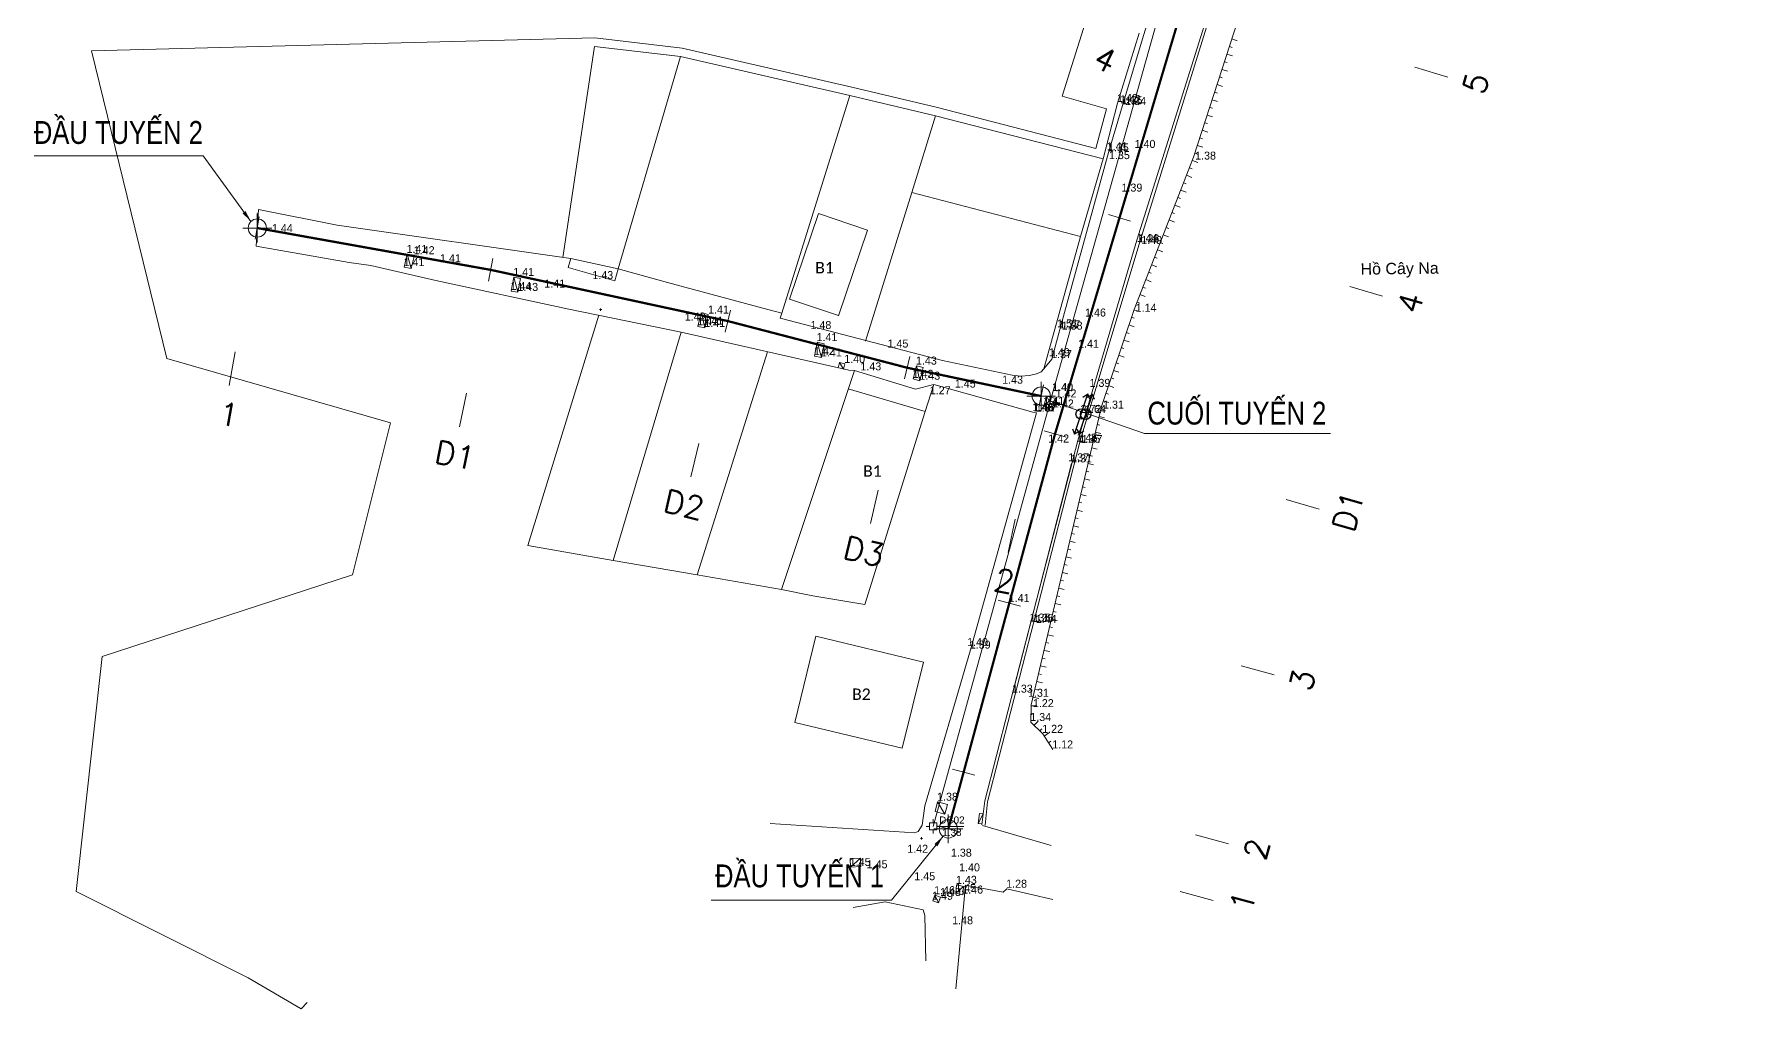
# Model space of a CAD drawing. Header units: metres. Extents: x 596585 to 599449, y 2303977 to 2307363.
# Drawn here: x 598123.9 to 598272.9, y 2304198.1 to 2304283.3 of the extents above; entities that cross this region are included whole.
import ezdxf
from ezdxf.enums import TextEntityAlignment as Align

# ---------------------------------------------------------------- set-up
doc = ezdxf.new("R2010")
doc.units = ezdxf.units.M
doc.header["$MEASUREMENT"] = 0
doc.header["$PDMODE"] = 2
doc.header["$PDSIZE"] = 0.1
doc.linetypes.add('CENTERX2', pattern=[4, 2.5, -0.5, 0.5, -0.5])
doc.linetypes.add('HIDDEN', pattern=[0.375, 0.25, -0.125])
for name, color, linetype in [('Diep_Layer8', 8, 'Continuous'), ('duong', 3, 'Continuous'), ('ga', 5, 'Continuous'), ('GHI CHU', 7, 'Continuous'), ('GHICHU', 7, 'Continuous'), ('KYHIEU', 250, 'Continuous'), ('pntelev', 2, 'Continuous'), ('tram', 6, 'Continuous'), ('TUYEN', 7, 'Continuous')]:
    doc.layers.add(name, color=color, linetype=linetype)
for name, color, linetype, lineweight in [('LC Dim', 8, 'Continuous', 18), ('LC Khac', 4, 'Continuous', 9), ('LC MANH DUT', 35, 'HIDDEN', 5), ('LC Text2', 7, 'Continuous', 25), ('Level 10', 7, 'Continuous', 0), ('Level 46', 7, 'Continuous', 0)]:
    doc.layers.add(name, color=color, linetype=linetype, lineweight=lineweight)
doc.styles.add('ghi chu', font='arial.ttf')
doc.styles.add('Legend', font='calibri.ttf')
doc.styles.add('STYLE1', font='')
doc.styles.add('T2', font='', dxfattribs={"width": 0.8})
doc.styles.add('TENCOC', font='Vnromanc.shx')
doc.styles.get('STYLE1').set_extended_font_data('.VnArial')
doc.styles.get('T2').set_extended_font_data('.VnArialH')
doc.dimstyles.get("Standard").update_dxf_attribs({"dimtxt": 0.18, "dimasz": 0.18, "dimexe": 0.18, "dimexo": 0.0625, "dimgap": 0.09, "dimtad": 0, "dimtih": 1, "dimtoh": 1, "dimdec": 4, "dimzin": 0, "dimdsep": 46, "dimtxsty": 'Standard', "dimcen": 0.09, "dimadec": 0, "dimazin": 0, "dimtfac": 1, "dimtdec": 4, "dimtofl": 0, "dimtmove": 0, "dimatfit": 3, "dimfxl": 1, "dimtolj": 1, "dimtzin": 0, "dimarcsym": 0})

# ---------------------------------------------------------------- blocks, each defined once
blk = doc.blocks.new('dj')
at = {"layer": 'Diep_Layer8', "color": 6}
blk.add_line((598291.76, 2304639.49), (598295.46, 2304639.49), dxfattribs=at)
for points in [[(598292.14, 2304639.81), (598291.76, 2304639.49)], [(598295.07, 2304639.81), (598295.46, 2304639.49)], [(598292.14, 2304639.17), (598291.76, 2304639.49)], [(598295.07, 2304639.17), (598295.46, 2304639.49)]]:
    blk.add_lwpolyline(points, dxfattribs=at)
blk.add_circle((598293.61, 2304639.49), 0.459, dxfattribs=at)
blk = doc.blocks.new('dc')
at = {"layer": 'KYHIEU', "color": 1, "lineweight": 0}
blk.add_lwpolyline([(-0.5, -0.5), (0.5, -0.5), (0.5, 0.5), (-0.5, 0.5)], close=True, dxfattribs=at)
at = {"layer": 'KYHIEU', "color": 1, "lineweight": 0, "const_width": 0.025}
blk.add_lwpolyline([(-0.04, 0, 1), (0.04, 0, 1)], format="xyb", close=True, dxfattribs=at)
at = {"layer": 'KYHIEU', "color": 1, "lineweight": 0}
for points in [[(0, 0.5), (0, 1)], [(0.5, 0), (1, 0)], [(-0.5, 0), (-1, 0)], [(0, -0.5), (0, -1)]]:
    blk.add_lwpolyline(points, dxfattribs=at)
blk = doc.blocks.new('bu lon')
at = {"layer": 'LC Khac', "color": 9}
for p, q in [((0.786, 0), (-0.786, 0)), ((0, -0.786), (0, 0.786))]:
    blk.add_line(p, q, dxfattribs=at)
at = {"layer": 'LC Khac', "color": 7}
blk.add_circle((0, 0), 0.5, dxfattribs=at)
blk = doc.blocks.new('MM')
at = {"layer": 'LC Khac', "xscale": 2.289702860291335, "yscale": 2.289702860291335, "zscale": 2.289702860291335}
blk.add_blockref('bu lon', (0, 0), dxfattribs=at)
blk = doc.blocks.new('COCTRENTUYEN')
at = {"layer": 'TUYEN', "color": 2, "lineweight": 0}
for p, q in [((40.81, 66.62), (43.69, 65.76)), ((14.01, 53.74), (15.93, 53.17)), ((-60.26, 53.55), (-60.61, 51.58)), ((-39.83, 49.89), (-40.21, 47.92)), ((35.1, 47.45), (37.97, 46.6)), ((-19.05, 45.39), (-19.51, 43.44)), ((-3.37, 41.31), (-3.83, 39.37)), ((8.33, 38.84), (7.92, 36.89)), ((8.37, 34.81), (10.3, 34.26)), ((29.54, 28.8), (32.42, 27.98)), ((4.37, 20.01), (6.3, 19.49)), ((25.61, 14.27), (28.51, 13.49)), ((0.37, 5.22), (2.31, 4.7)), ((-0.97, 0.26), (0.97, -0.26)), ((21.61, -0.52), (24.51, -1.3)), ((20.27, -5.48), (23.17, -6.26))]:
    blk.add_line(p, q, dxfattribs=at)
at = {"layer": 'TUYEN', "color": 4, "lineweight": 0}
for p, q in [((-62.37, 41.74), (-62.9, 38.78)), ((-42.15, 38.11), (-42.74, 35.17)), ((-21.83, 33.72), (-22.52, 30.8)), ((-6.12, 29.63), (-6.81, 26.71)), ((5.86, 27.1), (5.24, 24.17))]:
    blk.add_line(p, q, dxfattribs=at)
at = {"layer": 'TUYEN', "color": 1, "linetype": 'CENTERX2', "lineweight": 40, "const_width": 0.2}
blk.add_lwpolyline([(0, 0), (9.33, 34.54), (26.36, 91.65), (41.92, 141.27), (44.53, 156.91), (53.43, 191.27, -0.195591), (64.67, 206.38), (105, 230.82), (130.47, 246.16), (140.63, 251.35), (151.4, 256.94)], format="xyb", dxfattribs=at)
blk.add_lwpolyline([(-60.43, 52.56), (-40.02, 48.9), (-19.28, 44.42), (-3.6, 40.34), (8.13, 37.86)], dxfattribs=at)
at = {"layer": 'LC MANH DUT', "xscale": 0.6987324145411622, "yscale": 0.6987324145411622, "zscale": 0.6987324145411622, "rotation": 359.999216292062}
for p in [(-60.43, 52.56), (8.13, 37.86), (0, 0)]:
    blk.add_blockref('MM', p, dxfattribs=at)
at = {"layer": 'LC Text2', "style": 'T2', "width": 0.8}
for s, p in [('®Çu tuyÕn 2', (-79.97, 59.92, 0)), ('cuèi tuyÕn 2', (17.41, 35.37, 0)), ('®Çu tuyÕn 1', (-20.4, -5.11, 0))]:
    blk.add_text(s, height=2, rotation=0.0008, dxfattribs=at).set_placement(p)
at = {"layer": 'TUYEN', "color": 3, "lineweight": 0, "style": 'TENCOC'}
blk.add_text('4', height=2, rotation=334.3625, dxfattribs=at).set_placement((12.52, 66.77))
at = {"layer": 'TUYEN', "color": 2, "lineweight": 0, "style": 'TENCOC'}
for s, rotation, p in [('5', 73.401, (46.85, 64.12)), ('4', 73.401, (41.12, 44.91)), ('D1', 74.1382, (35.45, 25.83)), ('3', 74.8754, (31.71, 11.93)), ('2', 74.8754, (27.71, -2.86)), ('1', 74.8754, (26.49, -7.41))]:
    blk.add_text(s, height=2, rotation=rotation, dxfattribs=at).set_placement(p)
at = {"layer": 'TUYEN', "color": 4, "lineweight": 0, "style": 'TENCOC'}
for s, rotation, p in [('1', 349.8332, (-63.94, 35.42)), ('D1', 348.8133, (-45.05, 32.06)), ('D2', 346.6036, (-25.05, 27.8)), ('D3', 346.7523, (-9.33, 23.71)), ('2', 348.0908, (3.86, 20.88))]:
    blk.add_text(s, height=2, rotation=rotation, dxfattribs=at).set_placement(p)
at = {"layer": 'LC Dim', "lineweight": 0}
for points in [[(-61, 53.14), (-65.18, 58.89), (-79.95, 58.89)], [(8.82, 37.46, 0), (17.16, 34.58, 0), (33.42, 34.58, 0)], [(-0.46, -0.65, 0), (-4.96, -6.24, 0), (-20.75, -6.24, 0)]]:
    blk.add_leader(points, dimstyle='Standard', override={"dimasz": 1, "dimgap": 0.09, "dimtad": 0, "dimdsep": 0, "dimtix": 1, "dimlwd": 0, "dimlwe": 0}, dxfattribs=at)

msp = doc.modelspace()

# ---------------------------------------------------------------- linework, layer by layer
at = {"layer": 'Diep_Layer8', "linetype": 'Continuous', "lineweight": 0}
for p, q in [((598228.417, 2304282.25), (598228.654, 2304282.173)), ((598228.632, 2304282.916), (598229.108, 2304282.762)), ((598227.985, 2304280.918), (598228.223, 2304280.841)), ((598228.201, 2304281.584), (598228.676, 2304281.43)), ((598227.554, 2304279.586), (598227.792, 2304279.509)), ((598227.769, 2304280.252), (598228.245, 2304280.098)), ((598226.907, 2304277.588), (598227.382, 2304277.434)), ((598227.122, 2304278.254), (598227.36, 2304278.177)), ((598227.338, 2304278.92), (598227.814, 2304278.766)), ((598226.475, 2304276.256), (598226.951, 2304276.102)), ((598226.691, 2304276.922), (598226.929, 2304276.845)), ((598226.044, 2304274.924), (598226.52, 2304274.77)), ((598226.26, 2304275.59), (598226.497, 2304275.513)), ((598225.612, 2304273.593), (598226.088, 2304273.438)), ((598225.828, 2304274.259), (598226.066, 2304274.181)), ((598224.919, 2304271.643), (598225.152, 2304271.552)), ((598225.174, 2304272.295), (598225.64, 2304272.113)), ((598225.397, 2304272.927), (598225.635, 2304272.85)), ((598224.41, 2304270.339), (598224.643, 2304270.248)), ((598224.665, 2304270.991), (598225.13, 2304270.809)), ((598223.9, 2304269.035), (598224.133, 2304268.944)), ((598224.155, 2304269.687), (598224.621, 2304269.505)), ((598223.136, 2304267.079), (598223.602, 2304266.897)), ((598223.391, 2304267.731), (598223.624, 2304267.64)), ((598223.646, 2304268.383), (598224.111, 2304268.201)), ((598222.626, 2304265.775), (598223.092, 2304265.593)), ((598222.881, 2304266.427), (598223.114, 2304266.336)), ((598222.117, 2304264.471), (598222.583, 2304264.289)), ((598222.372, 2304265.123), (598222.604, 2304265.032)), ((598221.607, 2304263.167), (598222.073, 2304262.985)), ((598221.862, 2304263.819), (598222.095, 2304263.728)), ((598220.843, 2304261.211), (598221.076, 2304261.12)), ((598221.098, 2304261.863), (598221.563, 2304261.681)), ((598221.352, 2304262.515), (598221.585, 2304262.424)), ((598220.333, 2304259.907), (598220.566, 2304259.816)), ((598220.588, 2304260.559), (598221.054, 2304260.377)), ((598219.847, 2304258.569), (598220.084, 2304258.489)), ((598220.071, 2304259.232), (598220.545, 2304259.073)), ((598219.401, 2304257.242), (598219.638, 2304257.162)), ((598219.624, 2304257.905), (598220.098, 2304257.746)), ((598218.731, 2304255.252), (598219.205, 2304255.092)), ((598218.954, 2304255.915), (598219.191, 2304255.835)), ((598219.178, 2304256.578), (598219.652, 2304256.419)), ((598218.285, 2304253.925), (598218.758, 2304253.765)), ((598218.508, 2304254.588), (598218.745, 2304254.508)), ((598217.838, 2304252.598), (598218.312, 2304252.438)), ((598218.061, 2304253.261), (598218.298, 2304253.182)), ((598217.392, 2304251.271), (598217.865, 2304251.111)), ((598217.615, 2304251.934), (598217.852, 2304251.855)), ((598216.853, 2304249.194), (598217.097, 2304249.137)), ((598217.014, 2304249.876), (598217.5, 2304249.761)), ((598217.174, 2304250.557), (598217.417, 2304250.5)), ((598216.533, 2304247.831), (598216.777, 2304247.774)), ((598216.693, 2304248.513), (598217.18, 2304248.399)), ((598216.213, 2304246.468), (598216.457, 2304246.411)), ((598216.373, 2304247.15), (598216.86, 2304247.036)), ((598215.893, 2304245.106), (598216.136, 2304245.048)), ((598216.053, 2304245.787), (598216.54, 2304245.673)), ((598215.573, 2304243.743), (598215.816, 2304243.686)), ((598215.733, 2304244.424), (598216.22, 2304244.31)), ((598215.253, 2304242.38), (598215.496, 2304242.323)), ((598215.413, 2304243.061), (598215.9, 2304242.947)), ((598214.773, 2304240.335), (598215.259, 2304240.221)), ((598214.933, 2304241.017), (598215.176, 2304240.96)), ((598215.093, 2304241.698), (598215.579, 2304241.584)), ((598214.452, 2304238.973), (598214.939, 2304238.858)), ((598214.613, 2304239.654), (598214.856, 2304239.597)), ((598214.132, 2304237.61), (598214.619, 2304237.495)), ((598214.292, 2304238.291), (598214.536, 2304238.234)), ((598213.812, 2304236.247), (598214.299, 2304236.132)), ((598213.972, 2304236.928), (598214.216, 2304236.871)), ((598213.492, 2304234.884), (598213.979, 2304234.769)), ((598213.652, 2304235.565), (598213.895, 2304235.508)), ((598213.012, 2304232.839), (598213.255, 2304232.782)), ((598213.172, 2304233.521), (598213.659, 2304233.407)), ((598213.332, 2304234.202), (598213.575, 2304234.145)), ((598212.692, 2304231.477), (598212.935, 2304231.419)), ((598212.852, 2304232.158), (598213.339, 2304232.044)), ((598212.372, 2304230.114), (598212.615, 2304230.056)), ((598212.532, 2304230.795), (598213.018, 2304230.681)), ((598212.051, 2304228.751), (598212.295, 2304228.694)), ((598212.211, 2304229.432), (598212.698, 2304229.318)), ((598211.731, 2304227.388), (598211.975, 2304227.331)), ((598211.891, 2304228.069), (598212.378, 2304227.955)), ((598211.251, 2304225.343), (598211.738, 2304225.229)), ((598211.411, 2304226.025), (598211.655, 2304225.968)), ((598211.571, 2304226.706), (598212.058, 2304226.592)), ((598211.071, 2304223.886), (598211.321, 2304223.879)), ((598211.089, 2304224.586), (598211.589, 2304224.572)), ((598211.336, 2304222.873), (598211.688, 2304223.227)), ((598211.833, 2304222.379), (598212.009, 2304222.557)), ((598212.214, 2304221.933), (598212.635, 2304222.203)), ((598212.592, 2304221.344), (598212.802, 2304221.479))]:
    msp.add_line(p, q, dxfattribs=at)
at = {"layer": 'duong', "color": 4, "linetype": 'Continuous', "lineweight": 0}
for p, q in [((598220.937, 2304283.309), (598223.589, 2304291.979)), ((598219.053, 2304277.105), (598220.937, 2304283.309)), ((598217.84, 2304272.987), (598219.053, 2304277.105)), ((598213.585, 2304257.491), (598217.84, 2304272.987)), ((598143.51, 2304267.984), (598143.291, 2304264.774)), ((598150.399, 2304266.638), (598143.51, 2304267.984)), ((598170.822, 2304263.708), (598150.399, 2304266.638)), ((598143.291, 2304264.774), (598151.427, 2304263.364)), ((598151.427, 2304263.364), (598153.32, 2304263.106)), ((598153.32, 2304263.106), (598159.011, 2304261.773)), ((598170.585, 2304262.921), (598170.822, 2304263.708)), ((598174.657, 2304261.769), (598170.585, 2304262.921)), ((598170.822, 2304263.708), (598174.955, 2304262.813)), ((598174.955, 2304262.813), (598174.657, 2304261.769)), ((598179.275, 2304261.608), (598174.955, 2304262.813)), ((598159.011, 2304261.773), (598170.655, 2304259.277)), ((598187.618, 2304259.351), (598179.275, 2304261.608)), ((598170.655, 2304259.277), (598180.456, 2304257.266)), ((598189.28, 2304258.938), (598187.618, 2304259.351)), ((598189.141, 2304258.477), (598189.28, 2304258.938)), ((598203.32, 2304254.774), (598189.141, 2304258.477)), ((598180.456, 2304257.266), (598195.119, 2304253.938)), ((598212.877, 2304254.896), (598213.585, 2304257.491)), ((598195.119, 2304253.938), (598195.622, 2304253.914)), ((598200.961, 2304252.283), (598195.622, 2304253.914)), ((598209.417, 2304253.501), (598203.32, 2304254.774)), ((598211.945, 2304253.806), (598211.535, 2304253.616)), ((598212.194, 2304254.059), (598211.945, 2304253.806)), ((598212.877, 2304254.896), (598212.194, 2304254.059)), ((598200.961, 2304252.283), (598202.554, 2304252.678)), ((598211.238, 2304250.261), (598202.554, 2304252.678)), ((598210.151, 2304253.412), (598209.417, 2304253.501)), ((598210.947, 2304253.476), (598210.151, 2304253.412)), ((598211.535, 2304253.616), (598210.947, 2304253.476)), ((598206.982, 2304233.775), (598211.539, 2304250.202)), ((598211.539, 2304250.202), (598211.238, 2304250.261)), ((598209.449, 2304225.632), (598214.62, 2304245.775)), ((598205.759, 2304229.484), (598206.982, 2304233.775)), ((598201.791, 2304215.83), (598205.759, 2304229.484)), ((598201.539, 2304214.152), (598201.791, 2304215.83)), ((598188.25, 2304214.28), (598200.91, 2304213.48)), ((598200.91, 2304213.48), (598201.2, 2304213.573)), ((598201.2, 2304213.573), (598201.539, 2304214.152)), ((598212.835, 2304212.373), (598206.834, 2304214.125)), ((598204.495, 2304199.817), (598205.35, 2304208.9)), ((598205.35, 2304208.9), (598208.621, 2304208.289)), ((598208.621, 2304208.289), (598208.943, 2304208.57)), ((598208.943, 2304208.57), (598212.978, 2304207.647)), ((598198.321, 2304207.426), (598195.512, 2304206.937)), ((598201.628, 2304206.741), (598198.321, 2304207.426)), ((598201.777, 2304206.23), (598201.628, 2304206.741)), ((598201.854, 2304202.283), (598201.777, 2304206.23))]:
    msp.add_line(p, q, dxfattribs=at)
at = {"layer": 'duong', "linetype": 'Continuous', "lineweight": 0}
for p, q in [((598218.637, 2304277.301), (598220.53, 2304283.427)), ((598217.386, 2304272.424), (598218.637, 2304277.301)), ((598215.39, 2304265.645), (598217.386, 2304272.424)), ((598215.39, 2304265.645), (598212.194, 2304254.059))]:
    msp.add_line(p, q, dxfattribs=at)
at = {"layer": 'duong', "color": 4, "linetype": 'Continuous', "lineweight": 0, "flags": 128}
msp.add_lwpolyline([(598246.626, 2304348.331), (598242.909, 2304336.822), (598239.986, 2304327.691), (598234.233, 2304309.757), (598228.477, 2304291.336), (598220.319, 2304265.312), (598215.156, 2304247.8), (598211.095, 2304232.121), (598207.031, 2304216.256), (598206.758, 2304214.174)], dxfattribs=at)
at = {"layer": 'duong', "linetype": 'Continuous', "lineweight": 0, "flags": 128}
msp.add_lwpolyline([(598207.044, 2304214.136), (598207.253, 2304216.195), (598211.339, 2304232.036), (598215.352, 2304247.757), (598220.575, 2304265.174), (598228.695, 2304291.285), (598234.463, 2304309.657), (598240.117, 2304327.529), (598243.143, 2304336.834), (598246.824, 2304348.023)], dxfattribs=at)
at = {"layer": 'ga', "linetype": 'Continuous', "lineweight": 0}
for p, q in [((598156.242, 2304262.948), (598156.505, 2304264.101)), ((598156.505, 2304264.101), (598157.135, 2304263.988)), ((598156.872, 2304262.836), (598157.135, 2304263.988)), ((598165.595, 2304260.853), (598165.836, 2304262.083)), ((598166.188, 2304260.775), (598166.422, 2304261.968)), ((598166.188, 2304260.775), (598165.595, 2304260.853)), ((598212.193, 2304250.802), (598212.426, 2304251.677)), ((598212.193, 2304250.802), (598213.037, 2304250.58)), ((598213.037, 2304250.58), (598213.269, 2304251.455)), ((598206.437, 2304214.287), (598206.883, 2304215.13)), ((598196.144, 2304211.256), (598195.238, 2304211.221)), ((598195.238, 2304211.221), (598195.267, 2304210.476)), ((598196.144, 2304211.256), (598195.267, 2304210.476)), ((598196.172, 2304210.511), (598195.267, 2304210.476)), ((598196.144, 2304211.256), (598196.172, 2304210.511)), ((598204.486, 2304208.193), (598204.554, 2304208.909)), ((598205.168, 2304208.775), (598204.486, 2304208.193)), ((598205.1, 2304208.059), (598204.486, 2304208.193)), ((598205.1, 2304208.059), (598205.168, 2304208.775))]:
    msp.add_line(p, q, dxfattribs=at)
at = {"layer": 'ga', "linetype": 'Continuous', "lineweight": 0, "flags": 128}
for points in [[(598156.872, 2304262.836), (598156.505, 2304264.101)], [(598156.242, 2304262.948), (598156.872, 2304262.836)], [(598165.836, 2304262.083), (598166.422, 2304261.968)], [(598166.188, 2304260.775), (598165.836, 2304262.083)], [(598181.935, 2304257.771), (598182.209, 2304258.965)], [(598182.209, 2304258.965), (598182.824, 2304258.824)], [(598182.244, 2304258.957), (598182.551, 2304257.63)], [(598182.551, 2304257.63), (598182.824, 2304258.824)], [(598182.551, 2304257.63), (598181.935, 2304257.771)], [(598192.135, 2304255.167), (598192.36, 2304256.385)], [(598192.745, 2304255.041), (598192.135, 2304255.167)], [(598192.97, 2304256.259), (598192.36, 2304256.385), (598192.745, 2304255.041)], [(598192.745, 2304255.041), (598192.97, 2304256.259)], [(598194.323, 2304254.623), (598194.214, 2304254.143)], [(598194.323, 2304254.623), (598194.782, 2304254.484)], [(598194.681, 2304254.037), (598194.323, 2304254.623)], [(598194.782, 2304254.484), (598194.681, 2304254.037)], [(598200.76, 2304253.172), (598201.052, 2304254.333)], [(598201.052, 2304254.333), (598201.636, 2304254.167)], [(598201.344, 2304253.006), (598201.052, 2304254.333)], [(598201.344, 2304253.006), (598201.636, 2304254.167)], [(598201.344, 2304253.006), (598200.76, 2304253.172)], [(598213.269, 2304251.455), (598212.426, 2304251.679), (598213.037, 2304250.58)], [(598203.524, 2304215.095), (598202.671, 2304215.337), (598202.901, 2304216.179), (598203.75, 2304215.953), (598203.524, 2304215.095), (598202.901, 2304216.179)], [(598206.437, 2304214.287), (598206.557, 2304215.158), (598206.883, 2304215.13)], [(598206.437, 2304214.287), (598206.769, 2304214.257)], [(598202.468, 2304207.517), (598202.646, 2304208.006)], [(598202.468, 2304207.517), (598202.985, 2304207.359), (598202.646, 2304208.006)], [(598203.163, 2304207.848), (598202.646, 2304208.006)], [(598202.985, 2304207.359), (598203.163, 2304207.848)], [(598204.554, 2304208.909), (598205.168, 2304208.775)]]:
    msp.add_lwpolyline(points, dxfattribs=at)
at = {"layer": 'GHICHU', "lineweight": 0}
msp.add_line((598203.136, 2304214.031), (598205.19, 2304214.031), dxfattribs=at)
msp.add_line((598203.136, 2304214.031), (598205.19, 2304214.031), dxfattribs=at)
at = {"layer": 'Level 10', "color": 8, "linetype": 'ByBlock', "lineweight": 13}
for p, q in [((598172.89, 2304282.265), (598170.119, 2304263.809)), ((598180.42, 2304281.365), (598172.89, 2304282.265)), ((598180.42, 2304281.365), (598174.955, 2304262.813)), ((598195.23, 2304277.965), (598180.42, 2304281.365)), ((598195.23, 2304277.965), (598189.28, 2304258.938)), ((598202.72, 2304276.195), (598195.23, 2304277.965)), ((598202.72, 2304276.195), (598200.64, 2304269.495)), ((598217.386, 2304272.424), (598202.72, 2304276.195)), ((598200.64, 2304269.495), (598196.58, 2304256.475)), ((598215.39, 2304265.645), (598200.64, 2304269.495)), ((598167.06, 2304238.595), (598173.277, 2304258.739)), ((598180.456, 2304257.266), (598174.52, 2304237.305)), ((598188.011, 2304255.551), (598181.88, 2304236.025)), ((598195.622, 2304253.914), (598189.24, 2304234.745)), ((598195.086, 2304252.305), (598201.802, 2304250.312)), ((598202.554, 2304252.678), (598201.802, 2304250.312)), ((598201.802, 2304250.312), (598196.52, 2304233.445)), ((598174.52, 2304237.305), (598167.06, 2304238.595)), ((598174.52, 2304237.305), (598181.88, 2304236.025)), ((598181.88, 2304236.025), (598189.24, 2304234.745)), ((598189.24, 2304234.745), (598191.99, 2304234.205)), ((598196.52, 2304233.445), (598191.99, 2304234.205))]:
    msp.add_line(p, q, dxfattribs=at)
at = {"layer": 'Level 10', "color": 8, "linetype": 'ByBlock', "lineweight": 0, "ltscale": 2}
for p, q in [((598192.49, 2304267.635), (598189.95, 2304260.145)), ((598192.49, 2304267.635), (598196.77, 2304266.175)), ((598196.77, 2304266.175), (598194.24, 2304258.695)), ((598189.95, 2304260.145), (598194.24, 2304258.725)), ((598190.42, 2304223.135), (598192.25, 2304230.675)), ((598192.25, 2304230.675), (598201.66, 2304228.405)), ((598201.66, 2304228.405), (598199.79, 2304220.885)), ((598199.79, 2304220.885), (598190.42, 2304223.135))]:
    msp.add_line(p, q, dxfattribs=at)
at = {"layer": 'Level 10', "color": 1, "linetype": 'Continuous', "lineweight": 13, "flags": 128}
msp.add_lwpolyline([(598203.72, 2304305.615), (598220.02, 2304297.745), (598213.78, 2304277.895), (598217.67, 2304276.815), (598216.73, 2304273.325), (598202.9, 2304276.915), (598195.4, 2304278.695), (598180.55, 2304282.105), (598172.92, 2304283.015), (598128.89, 2304281.865), (598135.49, 2304254.965), (598155.04, 2304249.345), (598151.74, 2304236.025), (598129.84, 2304228.895), (598127.56, 2304208.325), (598142.61, 2304200.795), (598147.23, 2304198.065), (598147.75, 2304198.635)], dxfattribs=at)
at = {"layer": 'Level 10', "color": 8, "linetype": 'Continuous', "lineweight": 0}
for p in [(598173.43, 2304259.235), (598213.04, 2304251.075), (598201.49, 2304212.985), (598201.49, 2304212.985), (598201.49, 2304212.985)]:
    msp.add_point(p, dxfattribs=at)
at = {"layer": 'Level 46', "color": 8, "linetype": 'Continuous', "lineweight": 0, "flags": 128}
for points in [[(598245.871, 2304336.031), (598243.915, 2304327.784), (598240.259, 2304319.916), (598233.694, 2304300.15), (598232.716, 2304295.524), (598225.278, 2304272.56), (598220.077, 2304259.251), (598217.225, 2304250.776), (598211.091, 2304224.662)], [(598211.091, 2304224.662), (598211.052, 2304223.155), (598212.095, 2304222.119), (598212.97, 2304220.755)]]:
    msp.add_lwpolyline(points, dxfattribs=at)
at = {"layer": 'tram', "linetype": 'Continuous', "lineweight": 0, "flags": 128}
msp.add_lwpolyline([(598225.666, 2304297.206), (598212.963, 2304252.018), (598202.511, 2304214.031)], dxfattribs=at)

# ---------------------------------------------------------------- block references
at = {"layer": 'Diep_Layer8', "linetype": 'Continuous', "lineweight": 0, "rotation": 71.63617217680701}
for p in [(2596999.047, 1010348.038), (2596999.441, 1010348.023)]:
    msp.add_blockref('dj', p, dxfattribs=at)
at = {"layer": 'GHICHU', "lineweight": 0}
ref = msp.add_blockref('dc', (598202.511, 2304214.031), dxfattribs=dict(at, xscale=0.6250000000103964, yscale=0.6250000000103964, zscale=0.6250000000103964))
ref.add_attrib('T1', 'DC02', dxfattribs={"layer": '0', "color": 1, "height": 0.625, "style": 'STYLE1'}).set_placement((598204.144, 2304214.277), align=Align.CENTER)
ref.add_attrib('4.700', '1.38', dxfattribs={"layer": '0', "color": 1, "height": 0.625, "style": 'STYLE1'}).set_placement((598204.144, 2304213.196), align=Align.CENTER)
at = {"layer": 'LC Text2', "linetype": 'Continuous', "lineweight": 0}
msp.add_blockref('COCTRENTUYEN', (598203.833, 2304213.814), dxfattribs=at)

# ---------------------------------------------------------------- texts
at = {"layer": 'GHI CHU', "linetype": 'Continuous', "lineweight": 0, "insert": (598239.88, 2304263.294), "char_height": 1, "attachment_point": 1, "rotation": 0.75307, "style": 'ghi chu'}
msp.add_mtext_dynamic_manual_height_columns('\\pt3;Hồ Cây Na', width=11.31849, gutter_width=1, heights=[0], dxfattribs=at)
at = {"layer": 'Level 10', "color": 8, "linetype": 'Continuous', "lineweight": 0, "style": 'Legend'}
for s, p in [('B1', (598192.19, 2304262.405)), ('B1', (598196.372, 2304244.618)), ('B2', (598195.41, 2304225.095))]:
    msp.add_text(s, height=1, dxfattribs=at).set_placement(p)
at = {"layer": 'pntelev'}
for s, p in [('1.42', (598218.587, 2304277.398)), ('1.42', (598218.86, 2304277.293)), ('1.35', (598219.003, 2304277.203)), ('1.34', (598219.31, 2304277.129)), ('1.41', (598217.692, 2304273.181)), ('1.35', (598217.79, 2304273.084)), ('1.35', (598217.884, 2304272.404)), ('1.40', (598220.126, 2304273.381)), ('1.38', (598225.418, 2304272.36)), ('1.39', (598218.979, 2304269.561)), ('1.44', (598144.68, 2304266.013)), ('1.44', (598220.308, 2304265.15)), ('1.26', (598220.459, 2304265.112)), ('1.49', (598220.715, 2304264.974)), ('1.41', (598156.455, 2304264.198)), ('1.42', (598157.086, 2304264.086)), ('1.41', (598156.192, 2304263.046)), ('1.41', (598159.379, 2304263.381)), ('1.41', (598165.786, 2304262.18)), ('1.43', (598172.704, 2304261.908)), ('1.44', (598165.545, 2304260.951)), ('1.43', (598166.138, 2304260.872)), ('1.41', (598168.505, 2304261.171)), ('1.14', (598220.217, 2304259.051)), ('1.42', (598180.787, 2304258.28)), ('1.41', (598181.885, 2304257.869)), ('1.41', (598182.326, 2304257.92)), ('1.41', (598182.501, 2304257.728)), ('1.41', (598182.823, 2304258.895)), ('1.48', (598191.78, 2304257.537)), ('1.51', (598213.348, 2304257.687)), ('1.37', (598213.535, 2304257.588)), ('1.38', (598213.751, 2304257.49)), ('1.46', (598215.795, 2304258.632)), ('1.41', (598192.31, 2304256.482)), ('1.42', (598192.085, 2304255.264)), ('1.41', (598192.695, 2304255.138)), ('1.40', (598194.732, 2304254.581)), ('1.45', (598198.519, 2304255.92)), ('1.49', (598212.637, 2304255.163)), ('1.37', (598212.827, 2304254.994)), ('1.41', (598215.184, 2304255.906)), ('1.43', (598196.145, 2304253.922)), ('1.43', (598200.71, 2304253.27)), ('1.43', (598201.002, 2304254.43)), ('1.43', (598201.294, 2304253.104)), ('1.27', (598202.213, 2304251.83)), ('1.45', (598204.405, 2304252.416)), ('1.43', (598208.542, 2304252.755)), ('1.40', (598212.912, 2304252.116)), ('1.40', (598212.929, 2304252.121)), ('1.42', (598213.219, 2304251.553)), ('1.39', (598216.182, 2304252.479)), ('1.46', (598211.188, 2304250.359)), ('1.48', (598211.276, 2304250.349)), ('1.37', (598211.489, 2304250.299)), ('1.41', (598212.143, 2304250.899)), ('1.42', (598212.987, 2304250.677)), ('2.72', (598215.399, 2304250.202)), ('1.64', (598215.792, 2304250.187)), ('1.31', (598217.365, 2304250.576)), ('1.42', (598212.572, 2304247.613)), ('1.45', (598215.05, 2304247.694)), ('1.35', (598215.296, 2304247.6)), ('1.47', (598215.492, 2304247.557)), ('1.37', (598214.326, 2304245.968)), ('1.31', (598214.57, 2304245.872)), ('1.41', (598209.115, 2304233.656)), ('1.35', (598210.937, 2304231.949)), ('1.35', (598211.235, 2304231.921)), ('1.44', (598211.479, 2304231.836)), ('1.40', (598205.482, 2304229.809)), ('1.39', (598205.709, 2304229.581)), ('1.33', (598209.399, 2304225.73)), ('1.31', (598210.808, 2304225.371)), ('1.34', (598211.002, 2304223.252)), ('1.22', (598211.231, 2304224.462)), ('1.22', (598212.045, 2304222.216)), ('1.12', (598212.92, 2304220.852)), ('1.38', (598202.851, 2304216.277)), ('1.42', (598200.243, 2304211.725)), ('1.38', (598204.061, 2304211.383)), ('1.45', (598195.217, 2304210.573)), ('1.45', (598196.692, 2304210.368)), ('1.40', (598204.777, 2304210.099)), ('1.45', (598200.86, 2304209.325)), ('1.45', (598204.436, 2304208.29)), ('1.43', (598204.504, 2304209.006)), ('1.28', (598208.893, 2304208.667)), ('1.49', (598202.418, 2304207.614)), ('1.46', (598202.596, 2304208.103)), ('1.48', (598203.113, 2304207.946)), ('1.46', (598205.05, 2304208.156)), ('1.48', (598204.172, 2304205.469))]:
    msp.add_text(s, height=0.7, dxfattribs=at).set_placement(p)

doc.saveas('drawing.dxf')
